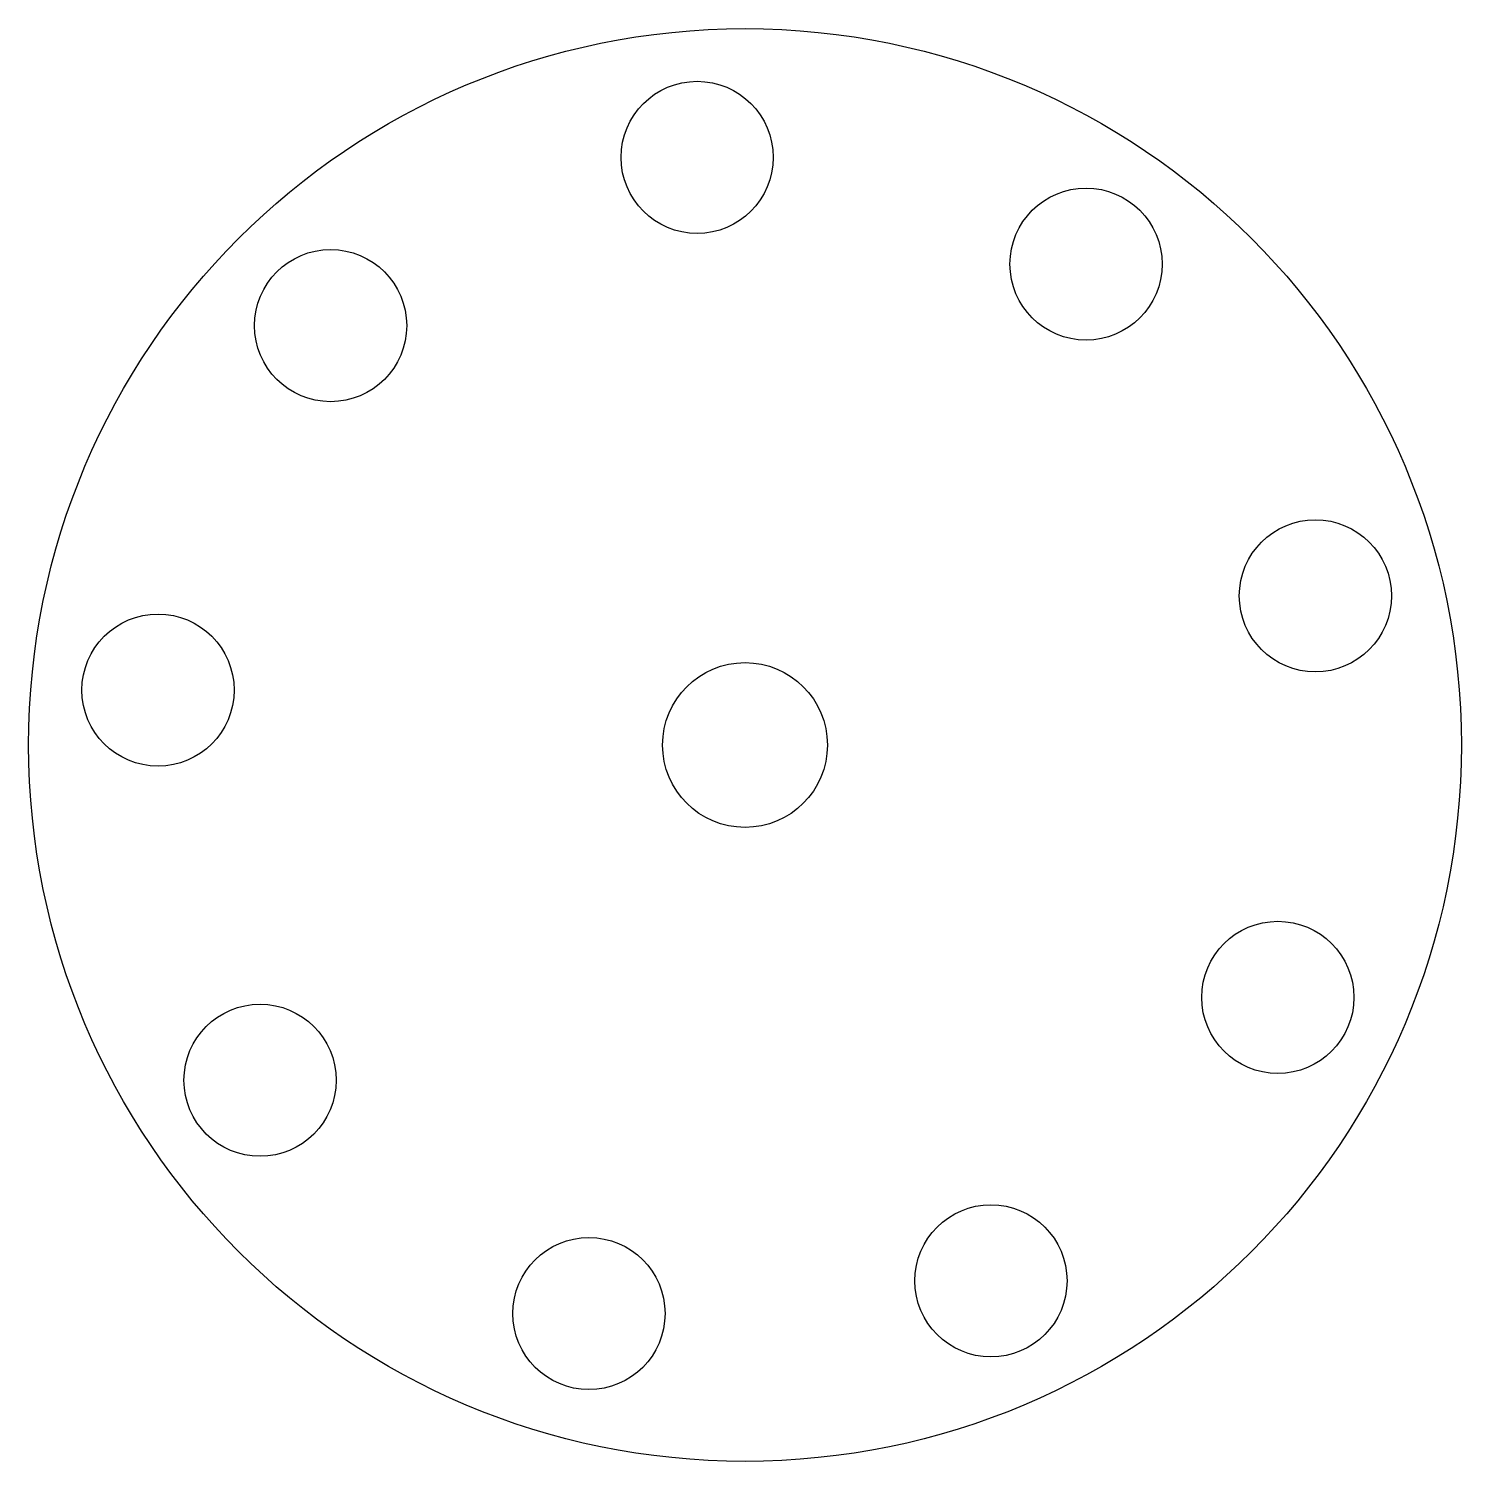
# Model space of a CAD drawing. Header units: millimetres. Extents: x -147.5 to -91, y 112.5 to 169.
import ezdxf

# ---------------------------------------------------------------- set-up
doc = ezdxf.new("R2010")
doc.units = ezdxf.units.MM
doc.layers.get('0').update_dxf_attribs({"linetype": 'CONTINUOUS'})

msp = doc.modelspace()

# ---------------------------------------------------------------- linework, layer by layer
for centre, radius in [((-119.226, 140.701), 28.25), ((-121.114, 163.875), 3), ((-105.777, 159.666), 3), ((-135.568, 157.24), 3), ((-96.733, 146.584), 3), ((-142.375, 142.867), 3), ((-119.226, 140.701), 3.25), ((-98.214, 130.749), 3), ((-138.351, 127.48), 3), ((-109.527, 119.571), 3), ((-125.379, 118.28), 3)]:
    msp.add_circle(centre, radius)

doc.saveas('drawing.dxf')
